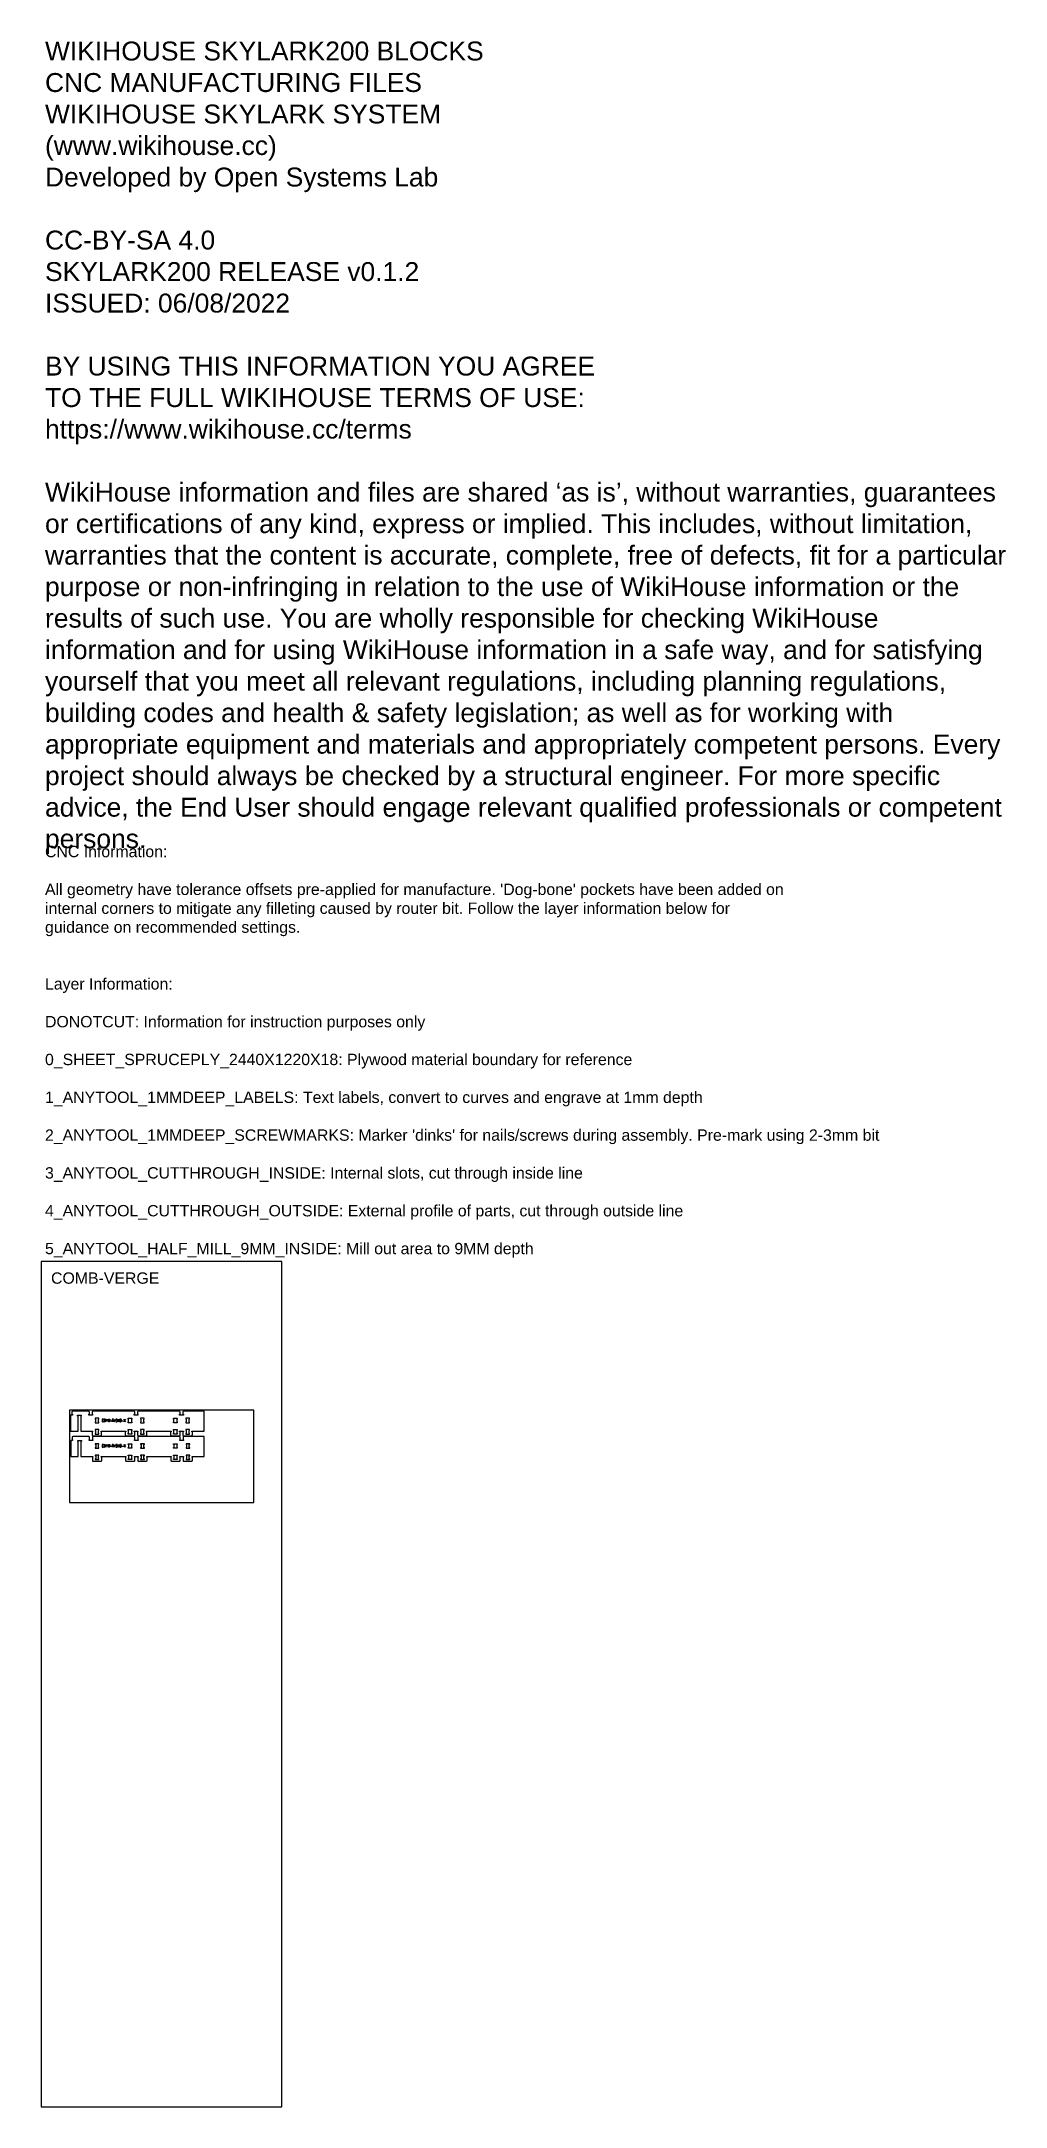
# Model space of a CAD drawing. Header units: millimetres. Extents: x 0 to 12757, y 0 to 27318.
import ezdxf

# ---------------------------------------------------------------- set-up
doc = ezdxf.new("R2010")
doc.units = ezdxf.units.MM
for name, color, linetype, true_color in [('0_SHEET_SPRUCEPLY_2440X122', 1, 'Continuous', 0xff0000), ('1_ANYTOOL_1MMDEEP_LABELS_S', 2, 'Continuous', 0xffff00), ('3_ANYTOOL_CUTTHROUGH_INSID', 4, 'Continuous', 0x00ffff), ('4_ANYTOOL_CUTTHROUGH_OUTSI', 5, 'Continuous', 0x0000ff), ('DONOTCUT', 7, 'Continuous', 0xffffff)]:
    doc.layers.add(name, color=color, linetype=linetype, true_color=true_color)
doc.styles.add('Arial', font='')
doc.styles.get('Arial').set_extended_font_data('Arial')

msp = doc.modelspace()

# ---------------------------------------------------------------- linework, layer by layer
at = {"layer": '0_SHEET_SPRUCEPLY_2440X122'}
msp.add_lwpolyline([(372, 9211), (372, 7991), (2812, 7991), (2812, 9211)], close=True, dxfattribs=at)
at = {"layer": '1_ANYTOOL_1MMDEEP_LABELS_S', "color": 2, "true_color": 0xffff00}
for points in [[(821, 9095), (811, 9095, 0.414214), (805, 9089), (805, 9065, 0.414214), (811, 9059), (821, 9059)], [(889, 9079), (899, 9079, -1), (899, 9059), (889, 9059), (889, 9095), (899, 9095, -1), (899, 9079)], [(939, 9075), (949, 9075, 1), (949, 9095), (939, 9095), (939, 9059)], [(821, 8759), (811, 8759, 0.414214), (805, 8753), (805, 8729, 0.414214), (811, 8723), (821, 8723)], [(889, 8743), (899, 8743, -1), (899, 8723), (889, 8723), (889, 8759), (899, 8759, -1), (899, 8743)], [(939, 8739), (949, 8739, 1), (949, 8759), (939, 8759), (939, 8723)]]:
    msp.add_lwpolyline(points, format="xyb", dxfattribs=at)
for points in [[(829, 9069, 1), (849, 9069), (849, 9085, 1), (829, 9085)], [(1051, 9095), (1039, 9095), (1039, 9059), (1051, 9059, 0.414214), (1059, 9067), (1059, 9087, 0.414214)], [(829, 8733, 1), (849, 8733), (849, 8749, 1), (829, 8749)], [(1051, 8759), (1039, 8759), (1039, 8723), (1051, 8723, 0.414214), (1059, 8731), (1059, 8751, 0.414214)]]:
    msp.add_lwpolyline(points, format="xyb", close=True, dxfattribs=at)
for points in [[(857, 9059), (857, 9095), (869, 9075), (881, 9095), (881, 9059)], [(917, 9071), (933, 9071)], [(959, 9059), (951, 9075)], [(963, 9059), (979, 9095)], [(1003, 9095), (987, 9095), (987, 9059), (1003, 9059)], [(999, 9079), (987, 9079)], [(1011, 9059), (1011, 9095), (1031, 9059), (1031, 9095)], [(1067, 9071), (1083, 9071)], [(1113, 9095), (1089, 9059)], [(1089, 9095), (1113, 9059)], [(857, 8723), (857, 8759), (869, 8739), (881, 8759), (881, 8723)], [(963, 8723), (979, 8759)], [(1003, 8759), (987, 8759), (987, 8723), (1003, 8723)], [(999, 8743), (987, 8743)], [(1011, 8723), (1011, 8759), (1031, 8723), (1031, 8759)], [(1113, 8759), (1089, 8723)], [(1089, 8759), (1113, 8723)], [(917, 8735), (933, 8735)], [(959, 8723), (951, 8739)], [(1067, 8735), (1083, 8735)]]:
    msp.add_lwpolyline(points, dxfattribs=at)
at = {"layer": '3_ANYTOOL_CUTTHROUGH_INSID', "color": 4, "true_color": 0x00ffff}
for points in [[(761, 9057), (755, 9057), (755, 9093), (761, 9093), (761, 9105), (712, 9105), (712, 9093), (718, 9093), (718, 9057), (712, 9057), (712, 9045), (761, 9045)], [(761, 9057), (755, 9057), (755, 9093), (761, 9093), (761, 9105), (712, 9105), (712, 9093), (718, 9093), (718, 9057), (712, 9057), (712, 9045), (761, 9045)], [(1148, 9057), (1154, 9057), (1154, 9093), (1148, 9093), (1148, 9105), (1197, 9105), (1197, 9093), (1191, 9093), (1191, 9057), (1197, 9057), (1197, 9045), (1148, 9045)], [(1148, 9057), (1154, 9057), (1154, 9093), (1148, 9093), (1148, 9105), (1197, 9105), (1197, 9093), (1191, 9093), (1191, 9057), (1197, 9057), (1197, 9045), (1148, 9045)], [(1361, 9057), (1355, 9057), (1355, 9093), (1361, 9093), (1361, 9105), (1312, 9105), (1312, 9093), (1318, 9093), (1318, 9057), (1312, 9057), (1312, 9045), (1361, 9045)], [(1361, 9057), (1355, 9057), (1355, 9093), (1361, 9093), (1361, 9105), (1312, 9105), (1312, 9093), (1318, 9093), (1318, 9057), (1312, 9057), (1312, 9045), (1361, 9045)], [(1748, 9057), (1754, 9057), (1754, 9093), (1748, 9093), (1748, 9105), (1797, 9105), (1797, 9093), (1791, 9093), (1791, 9057), (1797, 9057), (1797, 9045), (1748, 9045)], [(1748, 9057), (1754, 9057), (1754, 9093), (1748, 9093), (1748, 9105), (1797, 9105), (1797, 9093), (1791, 9093), (1791, 9057), (1797, 9057), (1797, 9045), (1748, 9045)], [(1961, 9057), (1955, 9057), (1955, 9093), (1961, 9093), (1961, 9105), (1912, 9105), (1912, 9093), (1918, 9093), (1918, 9057), (1912, 9057), (1912, 9045), (1961, 9045)], [(1961, 9057), (1955, 9057), (1955, 9093), (1961, 9093), (1961, 9105), (1912, 9105), (1912, 9093), (1918, 9093), (1918, 9057), (1912, 9057), (1912, 9045), (1961, 9045)], [(761, 8943), (761, 8955), (712, 8955), (712, 8943), (718, 8943), (718, 8907), (712, 8907), (712, 8895), (761, 8895), (761, 8907), (755, 8907), (755, 8943)], [(761, 8943), (761, 8955), (712, 8955), (712, 8943), (718, 8943), (718, 8907), (712, 8907), (712, 8895), (761, 8895), (761, 8907), (755, 8907), (755, 8943)], [(763, 8721), (757, 8721), (757, 8757), (763, 8757), (763, 8769), (714, 8769), (714, 8757), (720, 8757), (720, 8721), (714, 8721), (714, 8709), (763, 8709)], [(763, 8721), (757, 8721), (757, 8757), (763, 8757), (763, 8769), (714, 8769), (714, 8757), (720, 8757), (720, 8721), (714, 8721), (714, 8709), (763, 8709)], [(1148, 8943), (1148, 8955), (1197, 8955), (1197, 8943), (1191, 8943), (1191, 8907), (1197, 8907), (1197, 8895), (1148, 8895), (1148, 8907), (1154, 8907), (1154, 8943)], [(1148, 8943), (1148, 8955), (1197, 8955), (1197, 8943), (1191, 8943), (1191, 8907), (1197, 8907), (1197, 8895), (1148, 8895), (1148, 8907), (1154, 8907), (1154, 8943)], [(1150, 8721), (1156, 8721), (1156, 8757), (1150, 8757), (1150, 8769), (1198, 8769), (1198, 8757), (1192, 8757), (1192, 8721), (1198, 8721), (1198, 8709), (1150, 8709)], [(1150, 8721), (1156, 8721), (1156, 8757), (1150, 8757), (1150, 8769), (1198, 8769), (1198, 8757), (1192, 8757), (1192, 8721), (1198, 8721), (1198, 8709), (1150, 8709)], [(1361, 8943), (1361, 8955), (1312, 8955), (1312, 8943), (1318, 8943), (1318, 8907), (1312, 8907), (1312, 8895), (1361, 8895), (1361, 8907), (1355, 8907), (1355, 8943)], [(1361, 8943), (1361, 8955), (1312, 8955), (1312, 8943), (1318, 8943), (1318, 8907), (1312, 8907), (1312, 8895), (1361, 8895), (1361, 8907), (1355, 8907), (1355, 8943)], [(1363, 8721), (1357, 8721), (1357, 8757), (1363, 8757), (1363, 8769), (1314, 8769), (1314, 8757), (1320, 8757), (1320, 8721), (1314, 8721), (1314, 8709), (1363, 8709)], [(1363, 8721), (1357, 8721), (1357, 8757), (1363, 8757), (1363, 8769), (1314, 8769), (1314, 8757), (1320, 8757), (1320, 8721), (1314, 8721), (1314, 8709), (1363, 8709)], [(1748, 8943), (1748, 8955), (1797, 8955), (1797, 8943), (1791, 8943), (1791, 8907), (1797, 8907), (1797, 8895), (1748, 8895), (1748, 8907), (1754, 8907), (1754, 8943)], [(1748, 8943), (1748, 8955), (1797, 8955), (1797, 8943), (1791, 8943), (1791, 8907), (1797, 8907), (1797, 8895), (1748, 8895), (1748, 8907), (1754, 8907), (1754, 8943)], [(1750, 8721), (1756, 8721), (1756, 8757), (1750, 8757), (1750, 8769), (1798, 8769), (1798, 8757), (1792, 8757), (1792, 8721), (1798, 8721), (1798, 8709), (1750, 8709)], [(1750, 8721), (1756, 8721), (1756, 8757), (1750, 8757), (1750, 8769), (1798, 8769), (1798, 8757), (1792, 8757), (1792, 8721), (1798, 8721), (1798, 8709), (1750, 8709)], [(1961, 8943), (1961, 8955), (1912, 8955), (1912, 8943), (1918, 8943), (1918, 8907), (1912, 8907), (1912, 8895), (1961, 8895), (1961, 8907), (1955, 8907), (1955, 8943)], [(1961, 8943), (1961, 8955), (1912, 8955), (1912, 8943), (1918, 8943), (1918, 8907), (1912, 8907), (1912, 8895), (1961, 8895), (1961, 8907), (1955, 8907), (1955, 8943)], [(1963, 8721), (1957, 8721), (1957, 8757), (1963, 8757), (1963, 8769), (1914, 8769), (1914, 8757), (1920, 8757), (1920, 8721), (1914, 8721), (1914, 8709), (1963, 8709)], [(1963, 8721), (1957, 8721), (1957, 8757), (1963, 8757), (1963, 8769), (1914, 8769), (1914, 8757), (1920, 8757), (1920, 8721), (1914, 8721), (1914, 8709), (1963, 8709)], [(763, 8607), (763, 8619), (714, 8619), (714, 8607), (720, 8607), (720, 8571), (714, 8571), (714, 8559), (763, 8559), (763, 8571), (757, 8571), (757, 8607)], [(763, 8607), (763, 8619), (714, 8619), (714, 8607), (720, 8607), (720, 8571), (714, 8571), (714, 8559), (763, 8559), (763, 8571), (757, 8571), (757, 8607)], [(1150, 8607), (1150, 8619), (1199, 8619), (1199, 8607), (1193, 8607), (1193, 8571), (1199, 8571), (1199, 8559), (1150, 8559), (1150, 8571), (1156, 8571), (1156, 8607)], [(1150, 8607), (1150, 8619), (1199, 8619), (1199, 8607), (1193, 8607), (1193, 8571), (1199, 8571), (1199, 8559), (1150, 8559), (1150, 8571), (1156, 8571), (1156, 8607)], [(1363, 8607), (1363, 8619), (1314, 8619), (1314, 8607), (1320, 8607), (1320, 8571), (1314, 8571), (1314, 8559), (1363, 8559), (1363, 8571), (1357, 8571), (1357, 8607)], [(1363, 8607), (1363, 8619), (1314, 8619), (1314, 8607), (1320, 8607), (1320, 8571), (1314, 8571), (1314, 8559), (1363, 8559), (1363, 8571), (1357, 8571), (1357, 8607)], [(1750, 8607), (1750, 8619), (1799, 8619), (1799, 8607), (1793, 8607), (1793, 8571), (1799, 8571), (1799, 8559), (1750, 8559), (1750, 8571), (1756, 8571), (1756, 8607)], [(1750, 8607), (1750, 8619), (1799, 8619), (1799, 8607), (1793, 8607), (1793, 8571), (1799, 8571), (1799, 8559), (1750, 8559), (1750, 8571), (1756, 8571), (1756, 8607)], [(1963, 8607), (1963, 8619), (1914, 8619), (1914, 8607), (1920, 8607), (1920, 8571), (1914, 8571), (1914, 8559), (1963, 8559), (1963, 8571), (1957, 8571), (1957, 8607)], [(1963, 8607), (1963, 8619), (1914, 8619), (1914, 8607), (1920, 8607), (1920, 8571), (1914, 8571), (1914, 8559), (1963, 8559), (1963, 8571), (1957, 8571), (1957, 8607)]]:
    msp.add_lwpolyline(points, close=True, dxfattribs=at)
at = {"layer": '4_ANYTOOL_CUTTHROUGH_OUTSI', "color": 5, "true_color": 0x0000ff}
for points in [[(679, 9158), (679, 9146), (630, 9146), (630, 9158), (636, 9158), (636, 9158), (636, 9188), (636, 9188), (636, 9188), (636, 9188), (636, 9189), (636, 9189), (636, 9189), (636, 9189), (636, 9190), (636, 9190), (636, 9190), (636, 9191), (636, 9191), (636, 9191), (636, 9191), (635, 9192), (635, 9192), (635, 9192), (635, 9192), (635, 9193), (635, 9193), (635, 9193), (635, 9193), (634, 9194), (634, 9194), (634, 9194), (634, 9194), (634, 9195), (634, 9195), (633, 9195), (633, 9195), (633, 9196), (633, 9196), (633, 9196), (632, 9196), (632, 9196), (632, 9197), (632, 9197), (631, 9197), (631, 9197), (631, 9197), (631, 9197), (630, 9198), (630, 9198), (630, 9198), (630, 9198), (629, 9198), (629, 9198), (629, 9198), (629, 9198), (628, 9199), (628, 9199), (628, 9199), (627, 9199), (627, 9199), (627, 9199), (627, 9199), (626, 9199), (626, 9199), (626, 9199), (626, 9199), (625, 9199), (625, 9199), (625, 9199), (625, 9199), (417, 9199, 0.414214), (405, 9187), (405, 9158), (411, 9158), (411, 9146), (387, 9146), (387, 8937), (486, 8937), (486, 9134), (480, 9134), (480, 9146), (529, 9146), (529, 9134), (523, 9134), (523, 8937), (523, 8937), (654, 8937), (654, 8937), (679, 8937), (679, 8925), (673, 8925), (673, 8885), (673, 8885), (673, 8885), (673, 8885), (673, 8884), (673, 8884), (673, 8884), (673, 8884), (673, 8883), (673, 8883), (673, 8883), (673, 8883), (673, 8882), (673, 8882), (673, 8882), (673, 8881), (673, 8881), (674, 8881), (674, 8881), (674, 8880), (674, 8880), (674, 8880), (674, 8880), (674, 8879), (675, 8879), (675, 8879), (675, 8879), (675, 8878), (675, 8878), (675, 8878), (676, 8878), (676, 8877), (676, 8877), (676, 8877), (676, 8877), (677, 8876), (677, 8876), (677, 8876), (677, 8876), (678, 8876), (678, 8876), (678, 8875), (678, 8875), (679, 8875), (679, 8875), (679, 8875), (679, 8875), (680, 8875), (680, 8874), (680, 8874), (680, 8874), (681, 8874), (681, 8874), (681, 8874), (682, 8874), (682, 8874), (682, 8874), (682, 8874), (683, 8874), (683, 8874), (683, 8874), (683, 8873), (684, 8873), (684, 8873), (684, 8873), (685, 8873), (787, 8873, 0.414214), (798, 8885), (798, 8925), (792, 8925), (792, 8937), (1117, 8937), (1117, 8925), (1111, 8925), (1111, 8885), (1111, 8885, 0.414214), (1123, 8873), (1225, 8873), (1225, 8873), (1225, 8873), (1225, 8873), (1226, 8873), (1226, 8874), (1226, 8874), (1226, 8874), (1227, 8874), (1227, 8874), (1227, 8874), (1227, 8874), (1228, 8874), (1228, 8874), (1228, 8874), (1229, 8874), (1229, 8874), (1229, 8874), (1229, 8875), (1230, 8875), (1230, 8875), (1230, 8875), (1230, 8875), (1231, 8875), (1231, 8875), (1231, 8876), (1231, 8876), (1232, 8876), (1232, 8876), (1232, 8876), (1232, 8876), (1233, 8877), (1233, 8877), (1233, 8877), (1233, 8877), (1233, 8878), (1234, 8878), (1234, 8878), (1234, 8878), (1234, 8879), (1234, 8879), (1235, 8879), (1235, 8879), (1235, 8880), (1235, 8880), (1235, 8880), (1235, 8880), (1235, 8881), (1235, 8881), (1236, 8881), (1236, 8881), (1236, 8882), (1236, 8882), (1236, 8882), (1236, 8883), (1236, 8883), (1236, 8883), (1236, 8883), (1236, 8884), (1236, 8884), (1236, 8884), (1236, 8884), (1236, 8885), (1236, 8885), (1236, 8885), (1236, 8925), (1230, 8925), (1230, 8937), (1279, 8937), (1279, 8925), (1273, 8925), (1273, 8885), (1273, 8885), (1273, 8885), (1273, 8885), (1273, 8884), (1273, 8884), (1273, 8884), (1273, 8884), (1273, 8883), (1273, 8883), (1273, 8883), (1273, 8883), (1273, 8882), (1273, 8882), (1273, 8882), (1273, 8881), (1273, 8881), (1274, 8881), (1274, 8881), (1274, 8880), (1274, 8880), (1274, 8880), (1274, 8880), (1274, 8879), (1275, 8879), (1275, 8879), (1275, 8879), (1275, 8878), (1275, 8878), (1275, 8878), (1276, 8878), (1276, 8877), (1276, 8877), (1276, 8877), (1276, 8877), (1277, 8876), (1277, 8876), (1277, 8876), (1277, 8876), (1278, 8876), (1278, 8876), (1278, 8875), (1278, 8875), (1279, 8875), (1279, 8875), (1279, 8875), (1279, 8875), (1280, 8875), (1280, 8874), (1280, 8874), (1280, 8874), (1281, 8874), (1281, 8874), (1281, 8874), (1282, 8874), (1282, 8874), (1282, 8874), (1282, 8874), (1283, 8874), (1283, 8874), (1283, 8874), (1283, 8873), (1284, 8873), (1284, 8873), (1284, 8873), (1285, 8873), (1387, 8873, 0.414214), (1398, 8885), (1398, 8925), (1392, 8925), (1392, 8937), (1717, 8937), (1717, 8925), (1711, 8925), (1711, 8885), (1711, 8885, 0.414214), (1723, 8873), (1825, 8873), (1825, 8873), (1825, 8873), (1825, 8873), (1826, 8873), (1826, 8874), (1826, 8874), (1826, 8874), (1827, 8874), (1827, 8874), (1827, 8874), (1827, 8874), (1828, 8874), (1828, 8874), (1828, 8874), (1829, 8874), (1829, 8874), (1829, 8874), (1829, 8875), (1830, 8875), (1830, 8875), (1830, 8875), (1830, 8875), (1831, 8875), (1831, 8875), (1831, 8876), (1831, 8876), (1832, 8876), (1832, 8876), (1832, 8876), (1832, 8876), (1833, 8877), (1833, 8877), (1833, 8877), (1833, 8877), (1833, 8878), (1834, 8878), (1834, 8878), (1834, 8878), (1834, 8879), (1834, 8879), (1835, 8879), (1835, 8879), (1835, 8880), (1835, 8880), (1835, 8880), (1835, 8880), (1835, 8881), (1835, 8881), (1836, 8881), (1836, 8881), (1836, 8882), (1836, 8882), (1836, 8882), (1836, 8883), (1836, 8883), (1836, 8883), (1836, 8883), (1836, 8884), (1836, 8884), (1836, 8884), (1836, 8884), (1836, 8885), (1836, 8885), (1836, 8885), (1836, 8925), (1830, 8925), (1830, 8937), (1879, 8937), (1879, 8925), (1873, 8925), (1873, 8885), (1873, 8885), (1873, 8885), (1873, 8885), (1873, 8884), (1873, 8884), (1873, 8884), (1873, 8884), (1873, 8883), (1873, 8883), (1873, 8883), (1873, 8883), (1873, 8882), (1873, 8882), (1873, 8882), (1873, 8881), (1873, 8881), (1874, 8881), (1874, 8881), (1874, 8880), (1874, 8880), (1874, 8880), (1874, 8880), (1874, 8879), (1875, 8879), (1875, 8879), (1875, 8879), (1875, 8878), (1875, 8878), (1875, 8878), (1876, 8878), (1876, 8877), (1876, 8877), (1876, 8877), (1876, 8877), (1877, 8876), (1877, 8876), (1877, 8876), (1877, 8876), (1878, 8876), (1878, 8876), (1878, 8875), (1878, 8875), (1879, 8875), (1879, 8875), (1879, 8875), (1879, 8875), (1880, 8875), (1880, 8874), (1880, 8874), (1880, 8874), (1881, 8874), (1881, 8874), (1881, 8874), (1882, 8874), (1882, 8874), (1882, 8874), (1882, 8874), (1883, 8874), (1883, 8874), (1883, 8874), (1883, 8873), (1884, 8873), (1884, 8873), (1884, 8873), (1885, 8873), (1987, 8873, 0.414214), (1998, 8885), (1998, 8925), (1992, 8925), (1992, 8937), (2154, 8937), (2154, 9199), (1885, 9199), (1885, 9199, 0.198912), (1876, 9196, 0.198912), (1873, 9187), (1873, 9158), (1879, 9158), (1879, 9146), (1830, 9146), (1830, 9158), (1836, 9158), (1836, 9187), (1836, 9187, 0.414214), (1825, 9199), (1285, 9199, 0.414214), (1273, 9187), (1273, 9158), (1279, 9158), (1279, 9146), (1230, 9146), (1230, 9158), (1236, 9158), (1236, 9187), (1236, 9187, 0.414214), (1225, 9199), (685, 9199, 0.414214), (673, 9187), (673, 9158), (679, 9158), (679, 9158)], [(681, 8822), (681, 8810), (632, 8810), (632, 8822), (638, 8822), (638, 8822), (638, 8851), (638, 8852), (638, 8852), (638, 8852), (638, 8852), (638, 8853), (638, 8853), (638, 8853), (638, 8853), (638, 8854), (638, 8854), (638, 8854), (638, 8854), (637, 8855), (637, 8855), (637, 8855), (637, 8856), (637, 8856), (637, 8856), (637, 8856), (637, 8857), (637, 8857), (636, 8857), (636, 8857), (636, 8858), (636, 8858), (636, 8858), (636, 8858), (635, 8859), (635, 8859), (635, 8859), (635, 8859), (635, 8860), (634, 8860), (634, 8860), (634, 8860), (634, 8860), (633, 8860), (633, 8861), (633, 8861), (633, 8861), (632, 8861), (632, 8861), (632, 8861), (632, 8862), (631, 8862), (631, 8862), (631, 8862), (631, 8862), (630, 8862), (630, 8862), (630, 8862), (629, 8862), (629, 8863), (629, 8863), (629, 8863), (628, 8863), (628, 8863), (628, 8863), (628, 8863), (627, 8863), (627, 8863), (627, 8863), (627, 8863), (626, 8863), (418, 8863, 0.414214), (407, 8851), (407, 8822), (413, 8822), (413, 8810), (389, 8810), (389, 8601), (488, 8601), (488, 8798), (482, 8798), (482, 8810), (531, 8810), (531, 8798), (525, 8798), (525, 8601), (525, 8601), (656, 8601), (656, 8601), (681, 8601), (681, 8589), (675, 8589), (675, 8549), (675, 8549), (675, 8549), (675, 8548), (675, 8548), (675, 8548), (675, 8548), (675, 8547), (675, 8547), (675, 8547), (675, 8546), (675, 8546), (675, 8546), (675, 8546), (675, 8545), (675, 8545), (675, 8545), (675, 8545), (675, 8544), (676, 8544), (676, 8544), (676, 8544), (676, 8543), (676, 8543), (676, 8543), (676, 8542), (677, 8542), (677, 8542), (677, 8542), (677, 8542), (677, 8541), (678, 8541), (678, 8541), (678, 8541), (678, 8540), (678, 8540), (679, 8540), (679, 8540), (679, 8540), (679, 8539), (680, 8539), (680, 8539), (680, 8539), (680, 8539), (681, 8539), (681, 8538), (681, 8538), (681, 8538), (682, 8538), (682, 8538), (682, 8538), (682, 8538), (683, 8538), (683, 8538), (683, 8538), (684, 8537), (684, 8537), (684, 8537), (684, 8537), (685, 8537), (685, 8537), (685, 8537), (685, 8537), (686, 8537), (686, 8537), (686, 8537), (788, 8537, 0.414214), (800, 8549), (800, 8589), (794, 8589), (794, 8601), (1119, 8601), (1119, 8589), (1113, 8589), (1113, 8549), (1113, 8549, 0.414214), (1124, 8537), (1226, 8537), (1227, 8537), (1227, 8537), (1227, 8537), (1227, 8537), (1228, 8537), (1228, 8537), (1228, 8537), (1228, 8537), (1229, 8537), (1229, 8537), (1229, 8538), (1229, 8538), (1230, 8538), (1230, 8538), (1230, 8538), (1231, 8538), (1231, 8538), (1231, 8538), (1231, 8538), (1232, 8538), (1232, 8539), (1232, 8539), (1232, 8539), (1233, 8539), (1233, 8539), (1233, 8539), (1233, 8540), (1234, 8540), (1234, 8540), (1234, 8540), (1234, 8540), (1235, 8541), (1235, 8541), (1235, 8541), (1235, 8541), (1235, 8542), (1236, 8542), (1236, 8542), (1236, 8542), (1236, 8542), (1236, 8543), (1236, 8543), (1237, 8543), (1237, 8544), (1237, 8544), (1237, 8544), (1237, 8544), (1237, 8545), (1237, 8545), (1237, 8545), (1237, 8545), (1238, 8546), (1238, 8546), (1238, 8546), (1238, 8546), (1238, 8547), (1238, 8547), (1238, 8547), (1238, 8548), (1238, 8548), (1238, 8548), (1238, 8548), (1238, 8549), (1238, 8549), (1238, 8589), (1232, 8589), (1232, 8601), (1281, 8601), (1281, 8589), (1275, 8589), (1275, 8549), (1275, 8549), (1275, 8549), (1275, 8548), (1275, 8548), (1275, 8548), (1275, 8548), (1275, 8547), (1275, 8547), (1275, 8547), (1275, 8546), (1275, 8546), (1275, 8546), (1275, 8546), (1275, 8545), (1275, 8545), (1275, 8545), (1275, 8545), (1275, 8544), (1276, 8544), (1276, 8544), (1276, 8544), (1276, 8543), (1276, 8543), (1276, 8543), (1276, 8542), (1277, 8542), (1277, 8542), (1277, 8542), (1277, 8542), (1277, 8541), (1278, 8541), (1278, 8541), (1278, 8541), (1278, 8540), (1278, 8540), (1279, 8540), (1279, 8540), (1279, 8540), (1279, 8539), (1280, 8539), (1280, 8539), (1280, 8539), (1280, 8539), (1281, 8539), (1281, 8538), (1281, 8538), (1281, 8538), (1282, 8538), (1282, 8538), (1282, 8538), (1282, 8538), (1283, 8538), (1283, 8538), (1283, 8538), (1284, 8537), (1284, 8537), (1284, 8537), (1284, 8537), (1285, 8537), (1285, 8537), (1285, 8537), (1285, 8537), (1286, 8537), (1286, 8537), (1286, 8537), (1388, 8537, 0.414214), (1400, 8549), (1400, 8589), (1394, 8589), (1394, 8601), (1719, 8601), (1719, 8589), (1713, 8589), (1713, 8549), (1713, 8549, 0.414214), (1724, 8537), (1826, 8537), (1827, 8537), (1827, 8537), (1827, 8537), (1827, 8537), (1828, 8537), (1828, 8537), (1828, 8537), (1828, 8537), (1829, 8537), (1829, 8537), (1829, 8538), (1829, 8538), (1830, 8538), (1830, 8538), (1830, 8538), (1831, 8538), (1831, 8538), (1831, 8538), (1831, 8538), (1832, 8538), (1832, 8539), (1832, 8539), (1832, 8539), (1833, 8539), (1833, 8539), (1833, 8539), (1833, 8540), (1834, 8540), (1834, 8540), (1834, 8540), (1834, 8540), (1835, 8541), (1835, 8541), (1835, 8541), (1835, 8541), (1835, 8542), (1836, 8542), (1836, 8542), (1836, 8542), (1836, 8542), (1836, 8543), (1836, 8543), (1837, 8543), (1837, 8544), (1837, 8544), (1837, 8544), (1837, 8544), (1837, 8545), (1837, 8545), (1837, 8545), (1837, 8545), (1838, 8546), (1838, 8546), (1838, 8546), (1838, 8546), (1838, 8547), (1838, 8547), (1838, 8547), (1838, 8548), (1838, 8548), (1838, 8548), (1838, 8548), (1838, 8549), (1838, 8549), (1838, 8589), (1832, 8589), (1832, 8601), (1881, 8601), (1881, 8589), (1875, 8589), (1875, 8549), (1875, 8549), (1875, 8549), (1875, 8548), (1875, 8548), (1875, 8548), (1875, 8548), (1875, 8547), (1875, 8547), (1875, 8547), (1875, 8546), (1875, 8546), (1875, 8546), (1875, 8546), (1875, 8545), (1875, 8545), (1875, 8545), (1875, 8545), (1875, 8544), (1876, 8544), (1876, 8544), (1876, 8544), (1876, 8543), (1876, 8543), (1876, 8543), (1876, 8542), (1877, 8542), (1877, 8542), (1877, 8542), (1877, 8542), (1877, 8541), (1878, 8541), (1878, 8541), (1878, 8541), (1878, 8540), (1878, 8540), (1879, 8540), (1879, 8540), (1879, 8540), (1879, 8539), (1880, 8539), (1880, 8539), (1880, 8539), (1880, 8539), (1881, 8539), (1881, 8538), (1881, 8538), (1881, 8538), (1882, 8538), (1882, 8538), (1882, 8538), (1882, 8538), (1883, 8538), (1883, 8538), (1883, 8538), (1884, 8537), (1884, 8537), (1884, 8537), (1884, 8537), (1885, 8537), (1885, 8537), (1885, 8537), (1885, 8537), (1886, 8537), (1886, 8537), (1886, 8537), (1988, 8537, 0.414214), (2000, 8549), (2000, 8589), (1994, 8589), (1994, 8601), (2156, 8601), (2156, 8863), (1886, 8863), (1886, 8863, 0.198912), (1878, 8860, 0.198912), (1875, 8851), (1875, 8822), (1881, 8822), (1881, 8810), (1832, 8810), (1832, 8822), (1838, 8822), (1838, 8851), (1838, 8851, 0.414214), (1826, 8863), (1286, 8863, 0.414214), (1275, 8851), (1275, 8822), (1281, 8822), (1281, 8810), (1232, 8810), (1232, 8822), (1238, 8822), (1238, 8851), (1238, 8851, 0.414214), (1226, 8863), (686, 8863, 0.414214), (675, 8851), (675, 8822), (681, 8822), (681, 8822)]]:
    msp.add_lwpolyline(points, format="xyb", close=True, dxfattribs=at)
at = {"layer": 'DONOTCUT'}
msp.add_lwpolyline([(0, 0), (3183, 0), (3183, 11179), (0, 11179)], close=True, dxfattribs=at)

# ---------------------------------------------------------------- texts
at = {"layer": 'DONOTCUT', "attachment_point": 1, "style": 'Arial'}
for s, insert, char_height, width in [('{\\fArial;WIKIHOUSE SKYLARK200 BLOCKS}\\P{\\fArial;CNC MANUFACTURING FILES}\\P{\\fArial;WIKIHOUSE SKYLARK SYSTEM}\\P{\\fArial;(www.wikihouse.cc)}\\P{\\fArial;Developed by Open Systems Lab}\\P\\P{\\fArial;CC-BY-SA 4.0}\\P{\\fArial;SKYLARK200 RELEASE v0.1.2}\\P{\\fArial;ISSUED: 06/08/2022}\\P\\P{\\fArial;BY USING THIS INFORMATION YOU AGREE }\\P{\\fArial;TO THE FULL WIKIHOUSE TERMS OF USE:}\\P{\\fArial;https://www.wikihouse.cc/terms}\\P\\P{\\fArial;WikiHouse information and files are shared }{\\fArial;‘as is}{\\fArial;’, without warranties, guarantees }\\P{\\fArial;or certifications of any kind, express or implied. This includes, without limitation, }\\P{\\fArial;warranties that the content is accurate, complete, free of defects, fit for a particular }\\P{\\fArial;purpose or non-infringing in relation to the use of WikiHouse information or the }\\P{\\fArial;results of such use. You are wholly responsible for checking WikiHouse }\\P{\\fArial;information and for using WikiHouse information in a safe way, and for satisfying }\\P{\\fArial;yourself that you meet all relevant regulations, including planning regulations, }\\P{\\fArial;building codes and health & safety legislation; as well as for working with }\\P{\\fArial;appropriate equipment and materials and appropriately competent persons. Every }\\P{\\fArial;project should always be checked by a structural engineer. For more specific }\\P{\\fArial;advice, the End User should engage relevant qualified professionals or competent }\\P{\\fArial;persons.}\\P', (49, 27315), 250, 12895.38), ("{\\fArial;CNC Information:}\\P\\P{\\fArial;All geometry have tolerance offsets pre-applied for manufacture. 'Dog-bone' pockets have been added on}\\P{\\fArial;internal corners to mitigate any filleting caused by router bit. Follow the layer information below for}\\P{\\fArial;guidance on recommended settings.}\\P\\P\\P{\\fArial;Layer Information:}\\P\\P{\\fArial;DONOTCUT: Information for instruction purposes only}\\P\\P{\\fArial;0_SHEET_SPRUCEPLY_2440X1220X18: Plywood material boundary for reference}\\P\\P{\\fArial;1_ANYTOOL_1MMDEEP_LABELS: Text labels, convert to curves and engrave at 1mm depth}\\P\\P{\\fArial;2_ANYTOOL_1MMDEEP_SCREWMARKS: Marker 'dinks' for nails/screws during assembly. Pre-mark using 2-3mm bit}\\P\\P{\\fArial;3_ANYTOOL_CUTTHROUGH_INSIDE: Internal slots, cut through inside line}\\P\\P{\\fArial;4_ANYTOOL_CUTTHROUGH_OUTSIDE: External profile of parts, cut through outside line}\\P\\P{\\fArial;5_ANYTOOL_HALF_MILL_9MM_INSIDE: Mill out area to 9MM depth}", (49, 16677), 150, 22265.22), ('COMB-VERGE', (129, 11035, 0), 150, 3130.43)]:
    msp.add_mtext(s, dxfattribs=dict(at, insert=insert, char_height=char_height, width=width))

doc.saveas('drawing.dxf')
